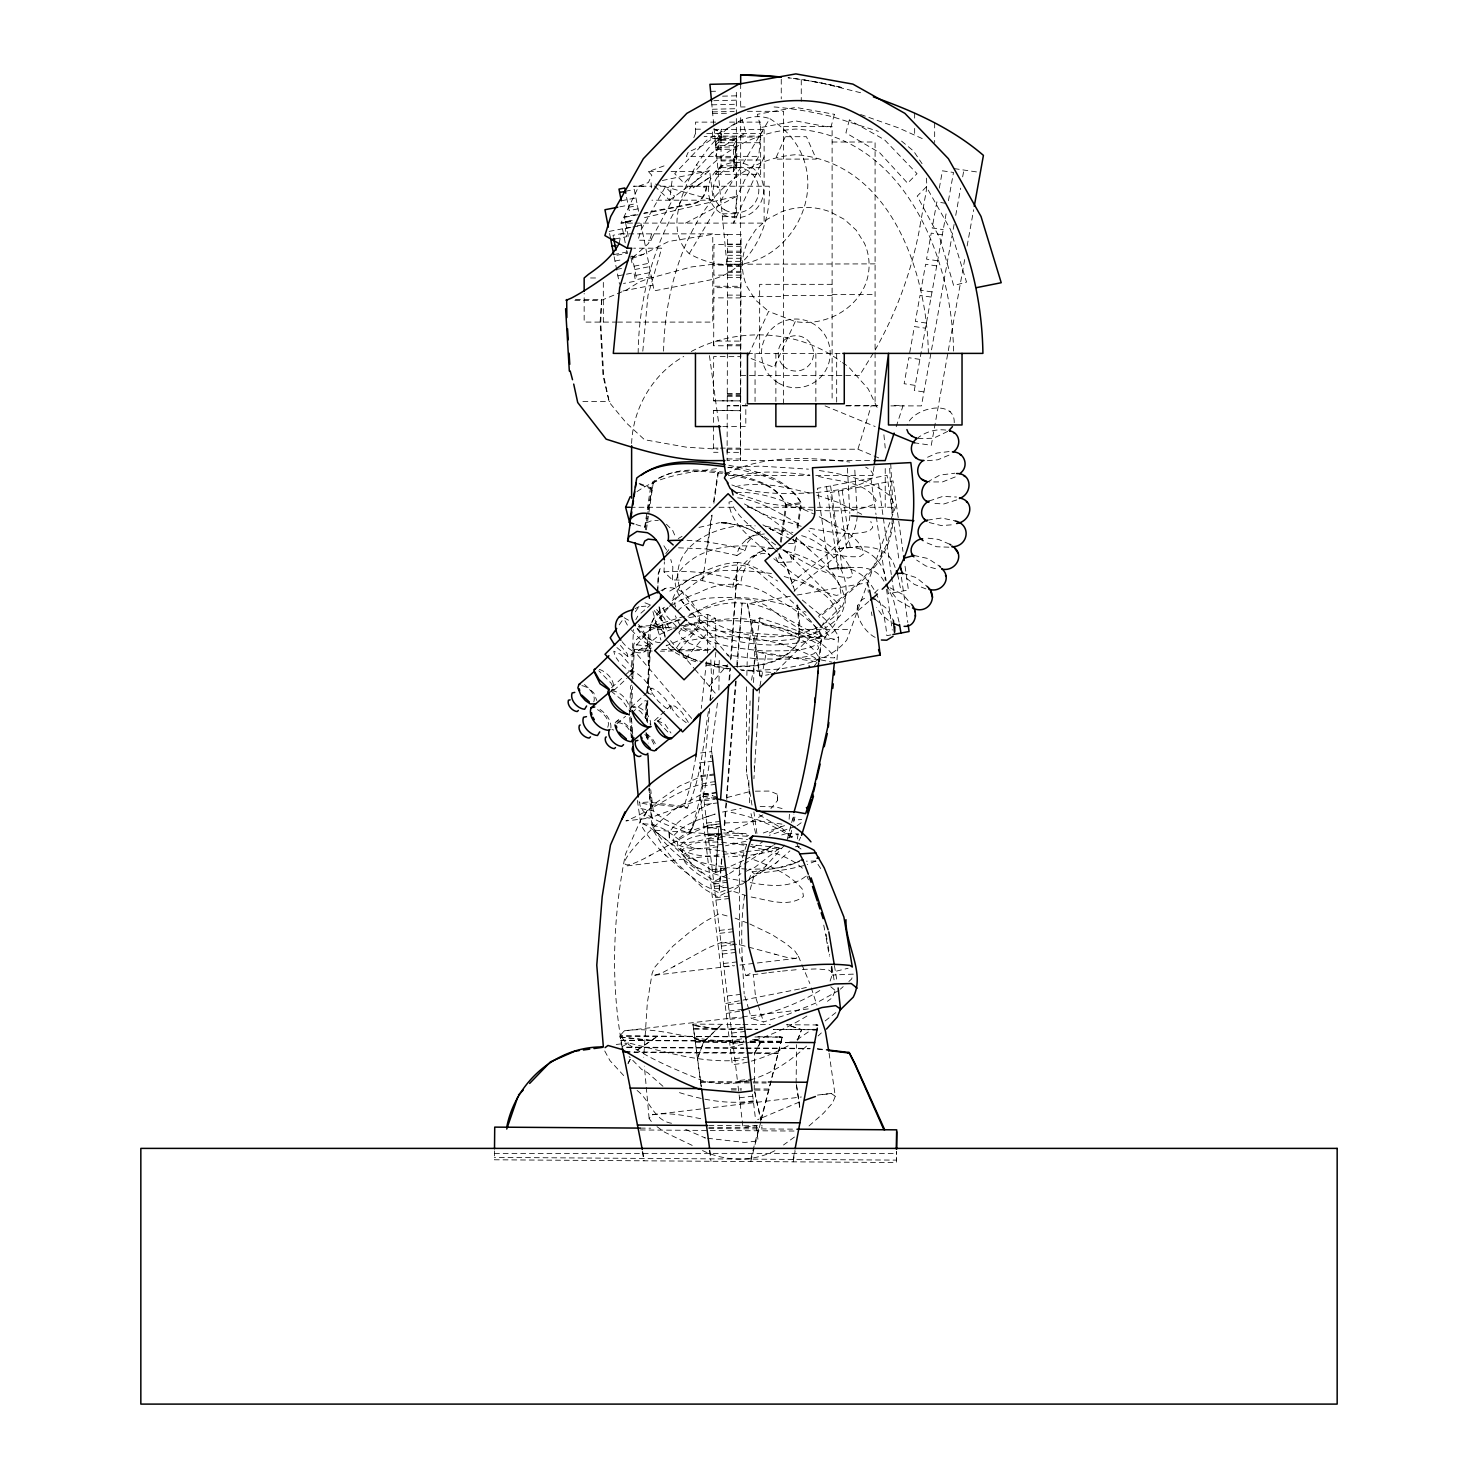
<?xml version="1.0" encoding="UTF-8"?>
<svg xmlns="http://www.w3.org/2000/svg" width="1478" height="1478" viewBox="0 0 1478 1478"><rect width="100%" height="100%" fill="white"/><g stroke="black" fill="none" stroke-linecap="round" stroke-linejoin="round"><path stroke-width="0.75" stroke-dasharray="5 3.75" d="M688.822 617.73L707.74 614.349L715.629 618.488L715.869 647.549M740.829 345.815L713.689 345.76L713.708 341.03L740.847 341.104M713.541 410.459L740.681 410.736L713.541 410.459L713.431 452.286L717.994 452.305M713.56 400.815L740.7 400.889L713.56 400.815L713.671 356.586L740.811 356.66M713.689 345.76L713.837 287.656L740.977 287.711M631.919 258.502L641.711 255.066L668.647 241.45L712.451 234.411L727.656 234.448L727.102 460.582L871.965 460.6M720.285 448.111L727.121 448.13L727.121 452.323L740.589 452.36M759.212 665.008C774.564 661.664 791.672 655.548 798.379 640.011L798.822 623.864L797.067 604.871M494.446 1150.919L494.373 1159.787L896.352 1162.539L896.481 1151.547L896.352 1160.119L494.373 1157.403M694.771 186.228L688.896 186.228M696.785 186.228L710.438 176.843L696.304 186.228M706.188 186.228C706.004 193.858 701.015 201.95 693.09 203.354L644.353 212.906M706.65 186.228C706.484 194.08 701.385 202.449 693.219 203.909L643.669 213.608M754.242 1090.08L754.648 1052.798L761.096 1041.122L752.561 1039.145M796.125 1083.226L796.55 1044.65M746.593 844.806L739.351 867.143L739.425 951.499L745.965 975.72L766.546 972.894M759.526 688.194L753.928 778.721M700.757 1083.54L700.775 1082.561M746.593 686.808L746.538 772.273L752.117 805.879M746.87 675.446L747.351 654.218L752.653 620.926L760.043 617.822C785.779 627.208 818.886 633.6 834.701 657.839L818.96 657.488C806.304 634.284 775.562 629.462 752.653 620.926M700.757 1082.487L700.775 1081.545M748.699 740.607L750.085 700.886M631.808 707.149L632.492 686.66M657.673 592.087L658.246 573.538L660.093 568.18M781.105 549.022C761.004 543.867 743.305 562.749 741.051 581.575L732.829 587.505L702.586 580.688L672.416 579.912L664.01 571.894L664.343 561.88M672.416 579.912L672.841 566.905L670.772 559.46M632.806 677.478L634.358 649.636L650.449 648.343L648.085 693.33M647.789 700.239L647.309 723.352M575.422 299.591L601.62 299.664L600.752 322.259L603.726 375.855L609.342 402.422L626.247 422.856L644.519 439.723L686.623 447.224L717.994 449.183M629.499 715.297L630.663 685.7M631.124 674.301L633.526 629.536M630.681 711.879L631.753 685.053M753.577 682.503L754.63 651.927L760.043 617.822M601.62 299.664L600.123 322.296L602.987 375.892L609.342 402.422M631.845 682.762L633.803 644.537L635.281 640.639C647.586 628.981 664.287 624.03 680.342 619.892M657.728 590.664L658.449 574.443L660.26 568.088M645.387 718.714L646.219 700.59M646.643 691.538C653.645 665.082 637.11 625.6 664.361 607.31M647.087 701.108L646.57 721.338M647.53 692L650.043 646.311L652.094 640.916L660.648 634.044L675.003 627.688M646.071 717.255L646.847 701.237M647.29 692.073L650.191 632.547L650.985 624.03L653.775 618.303C666.947 606.811 682.633 598.202 699.297 592.549C723.056 579.764 751.193 581.999 773.16 597.426L774.546 597.906C790.619 606.183 805.399 616.677 818.239 629.185L821.713 635.318L819.366 662.107M875.161 637.369C861.914 630.921 847.319 604.188 866.367 597.574M857.48 605.241L857.166 610.95M802.351 600.031C815.025 611.171 830.728 621.13 838.562 636.722L836.936 660.518M672.213 600.493C697.302 582.535 732.478 546.675 763.184 576.475C783.414 594.673 807.025 611.578 820.937 635.614L819.015 662.052M818.683 661.442L818.96 657.488M718.567 828.678L715.648 872.667L721.449 870.302M718.604 833.61L715.648 872.667L681.266 850.958L649.858 827.403L643.078 823.763L640.916 824.761L637.332 800.097M729.024 680.305L729.836 668.998M729.652 679.437L730.483 668.001M730.501 659.909L737.744 562.453C752.819 564.023 765.327 573.39 777.742 581.094M731.148 658.874L737.744 562.453C711.306 563.266 689.432 580.226 667.335 592.438M739.24 869.009L739.388 867.069M735.564 681.007L726.437 797.492M736.765 665.285L742.085 603.098C777.151 604.04 801.704 634.616 835.513 639.364L838.562 636.722M736.21 681.099L724.275 830.285M737.282 667.354L742.085 603.098C722.52 601.213 704.285 608.585 686.513 615.439M721.523 858.773L719.01 892.786L701.847 884.343L682.485 869.785C666.707 856.926 650.819 842.756 640.916 824.761M724.238 825.038L726.252 799.783M721.837 859.549L719.01 892.786L743.138 883.327M709.625 708.424L704.747 762.186C701.717 786.222 699.242 810.812 689.228 833.167C674.91 827.883 638.478 816.78 639.808 802.572M710.364 699.741L711.731 685.035L710.844 659.65M818.442 666.319L819.034 659.502L831.929 662.162M663.585 351.154C664.934 270.456 702.087 162.377 795.866 154.673C890.606 162.543 927.168 272.118 928.35 353.39M638.163 353.39C638.902 258.613 686.956 136.216 795.866 129.048C904.795 136.216 952.83 258.613 953.587 353.39M642.801 351.154L647.974 295.323L661.701 248.193L633.656 248.193M704.452 764.699L704.914 762.149M695.916 756.625L690.06 787.478L683.963 806.471L647.992 802.055L639.309 802.646L639.106 801.446M610.913 727.97C611.596 719.306 604.447 711.712 597.297 707.777M631.549 737.855C631.845 730.834 625.434 723.204 618.377 722.687L617.231 723.259M650.726 725.162C651.077 716.497 643.17 707.075 634.431 706.429L633.027 707.131M706.484 661.719L701.274 708.35M717.421 703.14L710.364 757.66M718.918 690.023L719.232 660.407M790.268 596.244L747.443 603.818L759.544 674.652L760.098 676.167L769.114 674.578M760.098 676.167L755.036 641.064L747.443 603.818M648.934 662.329L649.082 660.149M654.477 185.988L669.626 200.195L672.342 178.413M874.052 466.364L872.907 475.399L812.05 475.399M707.445 653.036L707.74 614.349M715.925 652.131L709.902 700.258M708.368 711.472C703.269 744.044 701.329 777.687 687.344 808.096L658.597 804.679L651.465 805.159L639.309 802.646M789.141 819.237L789.492 812.9M635.983 524.524L644.741 527.166L646.976 511.831M647.29 509.633L650.486 487.722L652.5 482.179C671.973 467.066 699.445 471.002 722.372 473.329M645.295 529.771L647.918 511.702M648.251 509.448L653.239 482.918C671.825 466.217 700.092 469.634 723.075 472.11M644.741 527.166L647.235 518.279M648.565 509.245L652.5 482.179M646.385 529.863L653.239 482.918M678.531 547.821L706.687 548.966L711.62 515.249M713.578 501.763L717.846 472.535M702.586 580.688L712.23 514.603M713.892 503.204L718.548 471.297M780.329 541.983L785.76 504.737C776.172 482.068 746.039 478.669 724.645 473.717M796.605 537.179L793.021 561.806L778.259 562.564L779.904 551.276M781.215 542.241L786.481 506.123C778.001 482.234 747.221 477.431 725.347 472.517M788.495 543.682L794.85 543.313L795.515 538.786M797.159 527.498L800.78 502.631C786.795 478.336 754.094 472.923 728.654 467.27M797.917 528.219L801.501 503.573C788.162 477.246 753.817 470.54 727.158 464.886M631.623 443.455C632.917 408.002 652.796 373.971 683.76 356.438M727.102 915.954L719.121 913.774L704.6 921.755L688.138 933.357L672.823 946.271L654.218 967.831L652.057 973.632L647.327 1002.934L643.724 1057.232M819.034 659.502L795.737 657.765L756.496 651.558L751.545 680.157M919.926 226.263L925.967 192.713A47.573 47.573 0 0 0 926.3 177.951M909.727 352.577L914.42 326.564L925.487 328.208M939.306 188.149L942.428 170.82L953.513 172.464L948.1 202.56M946.068 213.885L914.291 390.488L923.953 391.929M954.104 224.379L921.441 405.896L890.532 405.896M955.73 215.4L960.626 188.149M962.658 176.843L963.878 170.025M964.672 259.574L931.269 445.303L914.79 442.864M967.129 245.976L973.651 209.747M793.169 1161.837L795.146 1150.863M817.888 1024.956L786.813 1024.734L801.593 1029.686L797.289 1040.9M700.313 766.509L699.87 769.188M708.96 765.678C705.412 788.698 700.59 811.791 689.949 832.705L689.228 833.167M793.169 1159.417L794.758 1150.808M759.932 686.051L765.918 654.089L756.496 651.558M619.153 243.464L621.037 233.857L712.765 233.857L712.765 322.093L617.989 322.093M744.635 895.206C739.406 927.759 742.51 961.143 744.173 993.918M849.924 515.693C847.079 548.929 811.256 562.767 791.081 584.216M857.24 516.265C854.45 552.476 816.41 568.346 794 591.274M797.03 595.061L867.549 582.683L868.288 592.345M892.324 519.037C889.867 564.134 849.554 590.239 818.35 616.344M892.73 523.415C889.313 567.035 848.982 591.496 819.2 617.342M749.808 923.972L771.756 934.484L785.853 943.518L794.905 951.056L798.342 956.303L796.032 958.372L736.82 965.43M791.654 830.414L790.619 834.682L787.146 833.315L779.756 835.55M793.723 821.879L795.293 815.486M750.75 1161.542L754.501 1146.725M755.036 1144.6L760.874 1121.58M761.373 1119.548L782.25 1037.168L779.627 1036.928L782.158 1037.297M750.75 1159.121L759.322 1125.848M760.874 1119.862L782.25 1036.946L754.907 1036.762M793.797 817.075L792.762 820.105L801.723 819.551M787.238 839.504L793.871 814.064M750.159 889.627L754.482 873.923L788.55 869.175L805.159 865.314M732.829 587.505C734.695 571.543 745.817 558.943 759.803 551.941M721.375 136.456L715.869 156.354L721.375 129.177L721.375 136.456L704.119 136.456M689.949 832.705L695.842 819.2M727.121 449.183L857.924 449.22L871.299 405.526M599.237 669.331C606.867 671.843 616.03 681.025 612.797 689.45L611.393 690.171L614.091 689.487L611.024 683.132L598.793 670.772M646.958 692.554L651.041 694.401L652.463 693.016C648.86 683.279 640.731 674.448 631.254 670.218L630.164 670.495L630.256 673.414M628.501 676.832L633.415 672.287L632.27 667.52L620.834 654.403L613.795 651.207L614.94 655.973L618.691 661.331M630.977 707.445L651.853 688.027L657.913 691.501L665.599 699.26L670.421 706.78L670.495 709.385L665.894 707.98L658.246 701.219L652.02 693.071L650.893 688.286M688.305 722.354L681.764 712.119L675.224 706.336L671.271 705.154L672.25 709.237L677.571 716.22L687.233 723.407M819.292 470.521C844.344 474.438 871.096 479.537 890.809 496.626L895.409 507.268L846.783 640.011C830.987 659.687 804.512 665.026 780.864 668.758M706.687 548.966L736.931 555.469C738.483 542.74 750.233 536.496 760.671 531.692M736.931 555.469L745.171 550.222L747.776 542.186L753.835 535.239M896.204 426.699L903.113 405.526L891.493 405.526M716.682 828.715L707.131 826.516L688.785 834.146L649.138 856.002C582.184 892.398 672.638 804.753 685.349 803.311L703.159 793.243L719.952 797.806M730.557 943.777L722.465 941.929L706.964 948.377L661.922 973.004L654.846 975.203L652.057 973.632M830.1 981.096L832.096 975.055L831.172 967.647M651.724 233.857L648.509 243.464L631.974 258.373M797.363 838.987L798.323 832.557M697.487 1058.691L703.657 1042.119L721.874 1024.291L703.657 1041.805L697.487 1058.1M797.399 1040.29L801.593 1029.593L786.813 1024.734M799.524 861.563L777.225 868.159L752.136 871.835L747.85 882.366M693.829 137.676L695.473 133.519M660.26 186.228L769.188 186.228C771.682 225.229 750.953 270.788 709.939 279.97L654.126 290.889L640.399 220.795M749.808 878.967L765.438 866.514L784.892 844.788M954.234 422.708C955.084 398.376 912.61 407.873 907.492 424.796M834.978 991.11L832.132 997.853L827.421 1001.308M635.318 611.837L638.976 606.645L645.886 606.183M820.937 635.614L817.316 637.572L680.711 628.519M688.175 152.363L686.346 156.354L760.653 156.354M764.126 156.853L733.642 223.104L737.356 195.983L744.727 179.983L758.787 156.317L760.653 133.741L764.126 129.602L712.507 129.602L712.507 138.562L702.438 145.601L689.967 151.347M789.123 837.915L790.601 834.701M748.404 355.163L768.634 311.415L795.238 321.576C822.396 326.084 851.975 312.486 864.15 287.305A52.82 52.82 0 0 0 864.408 243.223L856.205 230.162L844.585 219.483L830.303 211.89A69.189 69.189 0 0 0 781.807 211.668L767.451 219.113L755.683 229.7L747.351 242.669A52.82 52.82 0 0 0 747.092 286.75L755.276 299.812L768.634 311.415M795.238 321.576L774.084 367.338L747.462 357.177M821.713 635.318L819.181 637.739C801.815 638.533 785.926 627.91 768.745 625.73C740.607 611.116 709.68 622.922 680.397 625.859M632.529 223.104L620.982 223.104L638.792 186.228L648.38 182.515L651.835 175.254L648.38 171.614L667.428 164.649M799.007 840.668L800.688 837.158M635.854 619.725L637.775 616.141M745.152 882.2L775.765 863.226L789.899 850.903M714.484 774.989L701.163 776.578L679.695 785.945L654.311 803.977L646.662 811.773L644.02 817.057L649.452 818.128L697.93 800.448L717.126 797.27M628.021 1063.754L630.995 1058.119M628.021 1063.07L629.997 1059.375M754.648 1053.297L761.096 1041.436L752.561 1039.422M692.868 186.838L693.681 187.854L694.346 186.838M820.678 868.547L815.819 861.009L806.341 861.175M733.439 145.417L736.783 139.616L721.042 139.616L715.5 145.417L733.439 145.417L733.439 171.651L715.5 171.651L715.5 174.33L760.653 174.33L760.653 122.12L726.936 122.12M736.783 165.85L733.439 171.651L736.783 139.616L736.783 165.85L721.042 165.85L715.5 171.651M746.538 772.273L746.482 769.558M689.228 253.68L769.761 118.609C856.907 173.813 779.239 304.099 689.228 253.68C664.583 230.162 682.43 191.142 695.732 166.016C711.509 142.368 737.337 108.116 769.761 118.609M593.786 701.884C596.355 694.808 588.318 686.088 581.279 685.589M607.754 727.25C610.71 720.211 603.227 712.876 597.481 709.643M615.181 722.964L621.111 717.255M616.88 647.567L627.947 656.675L648.288 644.537L645.055 637.147L636.224 626.894M627.947 656.675L627.041 653.442L619.227 643.928M721.042 165.85L715.5 174.33L721.042 167.661L721.042 136.087L760.653 136.087M874.422 593.066L879.872 587.985M619.19 624.843L622.922 619.504M719.768 835.384C703.861 839.098 684.757 847.504 669.368 838.673L669.146 832.502C679.252 817.408 697.043 810.11 712.969 802.739M755.332 791.173L769.89 791.063L777.354 794.259L777.576 800.429L770.906 808.577M643.706 186.228L633.637 186.228L651.835 186.228M814.175 666.208L817.02 662.292L815.099 657.858C775.303 636.538 723.555 630.866 679.991 642.875L677.146 646.773L679.067 651.225L685.626 655.881L697.487 660.999M646.662 811.773L640.787 819.754L625.434 854.302C612.964 917.044 610.506 981.651 621.85 1044.743M680.785 629.887L678.882 632.473L680.785 636.889L683.575 639.143L689.838 643.54L705.375 649.636M665.821 553.622L669.331 549.003M677.645 611.005C692.849 595.228 718.216 597.925 738.538 597.408C761.576 598.738 784.763 602.969 806.027 612.132M829.084 1053.186L835.292 1096.288L832.576 1102.994L823.412 1113.267L808.133 1126.716M715.5 142.738L721.042 136.087L715.5 145.417L715.5 142.738L760.653 142.738M651.336 1121.506L649.119 1118.495L652.408 1114.763L801.409 1096.99M668.093 608.068L632.88 649.415L692.406 719.287M669.516 606.423L677.959 596.502L731.776 659.668M678.993 650.634L701.533 624.178M685.663 658.449L708.202 631.993M709.237 686.125L727.545 664.638M710.327 700.646L713.153 697.339M805.602 876.399C784.522 893.008 752.986 882.384 728.82 878.56M765.438 866.514L766.712 865.11M815.819 861.009L807.247 864.501M776.356 671.271L818.369 629.24M819.994 627.633L841 606.608L784.467 550.075M729.467 873.553L775.839 843.642M640.916 613.167L650.505 604.927M775.765 863.226L777.262 861.822M818.11 1035.949L821.343 1032.919M611.578 687.732L623.402 676.758M625.083 675.206L630.164 670.495M613.795 690.466L626.875 678.347M631.845 712.913L645.369 700.387M654.495 720.71L671.271 705.154M657.433 721.504L662.329 716.959M848.852 981.54L851.642 978.972L853.231 974.113L832.096 975.055M778.961 848.649L755.018 867.198L744.93 871.817M662.292 590.923L665.082 588.429C678.624 584.475 690.097 597.869 695.935 608.548C709.44 629.776 681.395 639.604 666.079 645.831L668.869 643.336C677.016 654.015 690.559 658.634 703.029 661.978M622.09 641.674C627.005 647.955 635.134 655.124 643.669 652.149C652.371 644.593 644.574 631.383 638.514 624.566M840.335 989.17L843.199 986.639M868.731 601.509L828.881 635.54L823.671 629.443M616.917 723.629L625.582 716.276M794.443 1137.044L783.506 1144.988M778.13 1053.463L633.97 1052.465L657.562 1036.318L633.97 1051.966L778.13 1052.946M825.149 1020.928L835.809 1012.615M806.896 1016.051C783.469 1030.572 757.124 1041.14 730.261 1047.385M669.626 200.195L709.606 170.654L713.283 200.195L651.89 200.195M788.07 838.026L798.342 834.054L787.146 833.315M636.963 491.657C660.666 475.048 691.076 471.999 719.102 468.341M916.711 438.763C925.634 431.317 938.087 427.936 949.449 430.782M947.712 431.41L933.597 438.209L918.189 438.615M927.26 482.105L939.842 475.085L954.899 473.2M622.275 1046.516L628.686 1042.988C666.227 1051.874 704.415 1064.64 743.933 1059.671M797.104 825.703L801.963 822.193M802.037 859.18C786.795 869.729 766.805 868.787 749.05 869.249M649.138 856.002L650.579 854.986M673.432 966.871L674.652 966.002M738.372 875.438L740.903 873.646M796.975 1039.755L811.053 1030.037M746.057 881.535L732.903 890.477L727.065 892.416M822.581 624.233C868.436 602.1 839.67 545.53 800.725 535.424M762.833 814.895L746.76 824.281L726.64 832.982M691.279 351.487C737.43 326.675 798.434 329.372 840.576 361.389M927.556 457.256L937.089 453.044L949.319 451.547M948.913 455.169L937.791 459.787L925.764 460.822M955.25 476.932L942.502 481.92L928.72 481.957M726.529 473.459C764.144 454.91 809.02 456.961 849.776 462.041M806.489 1046.128C778.924 1071.993 741.18 1091.503 702.401 1080.658C676 1069.666 648.86 1058.876 625.379 1042.23L620.409 1035.265L624.289 1030.85L740.219 1017.03M678.236 538.565L682.023 536.348M819.81 990.519C798.73 1003.673 775.045 1011.636 751.323 1018.49L749.069 1010.25M646.588 522.787L652.463 520.311L658.264 520.607M838.913 990.426L817.223 1002.49L788.014 1014.351L763.516 1021.963L751.323 1018.49M752.487 847.615L762.352 842.146M688.009 616.363C711.417 601.897 741.328 590.775 767.359 606.442C783.007 618.044 798.822 630.496 817.316 637.572M781.419 826.498L768.615 833.37M661.017 590.572L665.082 588.429M635.023 608.714L638.976 606.645M643.669 652.149L651.539 648.011M745.965 975.72L750.085 973.559M685.57 223.104L737.356 195.983L641.119 218.411M745.928 539.747L754.464 535.295L764.403 533.946M725.107 893.063L717.717 896.887L703.528 888.537L673.968 860.455L663.123 846.672L653.424 830.654L649.027 789.4M727.638 874.496L714.853 881.073C691.87 867.956 674.744 843.273 653.424 830.654M616.012 721.578L617.416 720.876C625.176 721.116 630.847 728.599 633.471 735.287M701.921 873.036C683.206 860.03 663.622 845.545 651.927 825.518C667.686 826.184 679.898 844.455 695.584 848.668M929.071 501.024L942.724 496.423L956.525 497.033M743.563 860.362L723.37 869.526M745.54 859.439L772.809 845.73M799.302 1102.052L757.697 1119.622M956.783 499.934L943.814 503.98L931.214 503.241M788.18 1045.814C770.74 1055.015 752.284 1062.848 732.312 1064.622L700.258 795.848L715.962 798.619M679.252 619.43L667.779 624.381L655.659 626.875L650.597 624.326M784.522 825.611L763.073 833.056M795.256 826.479L769.336 835.329M730.224 478.706C755.387 468.729 783.469 472.221 809.833 474.992M684.499 616.271L654.625 625.416L638.699 626.339M683.538 626.857C725.716 614.996 779.442 620.261 816.854 643.595L818.757 647.992L814.082 653.627L806.84 656.528L791.026 659.133L757.216 658.966L726.88 654.902M708.59 816.207C696.009 820.345 682.854 825.352 673.876 835.532L673.543 841.869C686.383 852.03 704.969 847.873 720.082 846.617M574.868 300.348L601.176 300.422L626.875 289.78L638.976 282.132L647.715 278.806L691.501 266.927L713.892 264.174L741.032 264.248M774.878 1150.697C752.265 1162.336 724.977 1161.394 702.512 1150.549M751.951 556.836L762.26 553.308L769.003 553.844M817.445 627.67C770.648 647.623 702.032 635.522 679.141 585.861C668.462 543.886 721.098 522.14 755.221 525.872M711.251 815.357L715.167 814.064L701.958 818.387M651.465 805.159L651.373 797.621M739.647 851.587L743.933 850.256M726.954 797.566L748.33 791.968M685.7 624.677L715.629 618.488M927.482 520.145L941.726 517.984L955.213 520.94M694.531 630.884L686.18 631.457L681.21 629.499M690.429 186.801L689.45 186.801M746.039 841.204L725.458 845.804M883.955 581.168C872.316 560.439 847.319 569.529 828.844 568.901L817.482 488.313L887.059 475.362L892.804 516.099M633.415 672.287L628.797 670.883L621.148 664.139M631.272 706.466L635.891 707.87L640.916 711.971L650.8 724.959M895.095 567.515C887.169 541.465 858.718 546.454 838.34 548.837L830.414 492.543L893.026 480.886L902.966 551.349M735.287 486.687C761.022 480.59 787.645 487.666 812.771 493.966M802.388 969.402L817.223 968.903L828.788 970.067L831.985 972.21L848.113 968.256M732.016 501.356L729.005 502.077C729.966 525.281 755.092 540.061 770.093 555.599L759.803 546.546M704.452 1137.746L705.431 1138.023L683.871 1128.675M951.296 524.856L941.32 525.577L929.071 522.51M620.982 223.104L632.159 220.499M698.983 527.406L719.49 522.695M722.52 812.05L741.162 808.411M801.538 988.542L807.875 987.119M828.844 568.901L850.497 566.998M662.347 180.501L709.606 170.654M838.34 548.837L857.776 546.712M625.397 191.253L634.284 189.517L638.551 211.336M621.277 200.786L635.928 197.923M619.91 206.828L637.018 203.465M628.538 207.308L637.424 205.571M638.071 208.86L629.185 210.597L626.247 195.576M635.503 214.624L624.418 216.804L628.224 236.295M624.529 217.358L639.161 214.495M625.379 221.755L631.66 220.536M625.49 222.273L631.771 221.053M625.527 222.439L631.79 221.201M609.176 231.399L629.222 227.483M637.24 225.912L641.249 225.118M630.866 227.446L622.534 229.072L625.305 243.242M632.953 227.021L641.304 225.395M623.346 233.284L613.019 235.298L613.296 236.628M614.83 239.011L626.857 236.646L625.212 228.259M613.721 254.604L629.757 251.463M616.936 255.232L627.245 253.218M630.164 257.006L646.847 253.754M614.977 261.052L622.995 259.481M616.622 269.421L622.626 268.257M634.08 266.188L648.731 263.324M634.746 269.532L649.378 266.668M617.878 275.869L633.914 272.728L635.558 281.116L623.531 283.462M635.873 275.37L650.523 272.506M651.336 276.7L636.704 279.564L632.067 255.916M623.051 290.963L652.98 285.106M741.66 1038.868C702.309 1046.923 663.825 1024.587 624.289 1030.85M716.257 824.225C702.9 826.849 688.545 829.712 678.106 839.079L677.146 845.508C688.988 857.609 708.498 855.854 724.146 856.963M890.938 634.912L886.818 635.669C884.232 603.985 870.062 559.793 829.38 568.79M799.413 989.022L725.051 1003.636M726.215 1013.483L739.757 1011.155M786.481 506.123L801.501 503.573M785.76 504.737L800.78 502.631M768.837 972.579L780.218 971.286M835.292 1096.288L831.209 1093.443L819.588 1095.032M724.719 823.006L761.244 821.269L783.026 824.262M750.769 855.06L766.99 852.381L782.01 847.929L751.175 844.677M700.609 752.967L711.694 751.637L712.193 755.794M712.839 761.225L699.519 762.814L708.128 834.996L721.449 833.407M701.052 775.562L714.354 773.973M715.278 781.659C682.079 784.689 656.195 809.113 625.878 820.937L649.452 818.128M702.29 785.963L715.592 784.375M703.251 794.019L716.553 792.43M703.306 794.536L716.627 792.947M703.528 796.402L712.396 795.33M704.045 800.725L715.13 799.395M704.507 804.494L717.809 802.905M706.706 823.006L720.008 821.417M706.983 825.371L720.303 823.8M707.278 827.846L720.599 826.257M707.334 828.271L720.636 826.682M721.523 834.146L708.221 835.735L737.43 1080.695L750.75 1079.106M708.627 839.134L721.929 837.546M708.812 840.742L722.132 839.153M709.44 845.915L722.742 844.344M627.171 865.868L720.913 854.69M723.204 854.413L743.785 851.975M746.076 851.697L778.075 847.873M795.33 846.802L799.469 846.303M712.285 869.766L725.587 868.177M712.488 871.558L725.809 869.969M713.745 882.033L727.047 880.445M713.966 883.862L727.268 882.274M714.262 886.412L723.13 885.359M714.539 888.777L727.86 887.188M715.611 897.663L728.913 896.093M715.888 900.084L729.208 898.495M719.509 930.438L732.829 928.849M719.86 933.32L733.162 931.731M721.042 943.204L734.344 941.615M721.393 946.142L734.695 944.571M721.966 950.927L735.268 949.338M722.336 954.031L735.638 952.442M723.463 963.508L736.765 961.919M723.832 966.686L732.719 965.633M654.846 975.203L734.548 965.707M727.324 995.969L740.644 994.38M728.358 1004.541L741.66 1002.971M729.116 1011.007L742.436 1009.419M742.492 1016.772L808.411 1008.901M730.114 1019.284L743.416 1017.695M731.24 1028.762L744.543 1027.173M616.252 1044.466L628.686 1042.988M731.758 1033.048L745.06 1031.459M732.996 1043.431L746.298 1041.842M734.806 1058.636L748.108 1057.047M750.898 1080.492L737.596 1082.081L742.991 1127.326L756.311 1125.737M739.48 1097.784L752.782 1096.214M753.337 1100.833C727.398 1104.971 701.182 1099.632 676.554 1091.706M740.109 1103.198L753.429 1101.627M817.463 1095.087L831.209 1093.443M640.214 626.764L658.874 627.984L676.979 626.894M770.426 529.457L783.044 531.212L788.199 534.574M652.408 1114.763C669.22 1111.918 686.217 1115.89 702.641 1119.068M782.472 971.064L798.36 969.531M816.022 492.617C834.645 490.271 854.931 489.347 871.022 478.65L873.165 474.124L870.228 469.727L865.665 467.159M796.032 958.372L788.624 957.892L739.074 944.534L732.682 943.98M746.427 855.633L728.525 856.815M753.835 665.673L733.679 666.393M948.894 547.193L936.664 546.749L925.265 542.223M736.34 492.562C763.664 491.029 789.548 503.222 814.027 514.048M717.717 833.37C704.969 835.347 687.639 834.386 679.788 846.414L680.139 849.517C690.559 863.337 710.622 864.094 726.326 867.531M778.74 669.128L753.835 670.532L740.256 669.756M812.586 492.839C785.594 493.929 757.327 494.982 731.887 484.932M664.01 571.894C690.004 569.861 716.331 573.446 741.051 581.575M928.147 538.195L938.493 539.396L949.8 544.274M727.786 467.417L760.523 466.106L808.448 469.154M838.82 548.744C861.286 542.648 883.733 557.428 886.079 580.762M710.475 649.341L658.708 649.47M708.331 650.486L660.426 651.17M710.585 91.359L719.176 91.137M722.557 96.162L736.34 95.83M736.34 100.153L711.472 100.763L726.899 264.248L875.087 263.878M711.86 104.846L736.34 104.254M712.285 109.261L736.34 108.707M712.692 113.584L729.892 113.178M715.056 138.766L736.34 138.304M712.525 111.885L734.178 111.441M715.869 147.264L736.34 146.839L736.34 90.712M716.073 149.5L736.34 149.075L736.34 216.527L722.409 216.693M716.867 157.998L736.34 157.61M722.132 213.83L736.34 213.645M611.744 690.799C621.148 691.353 628.501 700.849 630.201 709.625M657.193 720.654L664.915 724.091L670.938 732.996M740.681 106.952L745.134 106.952M747.443 111.312L783.599 111.312L783.599 405.896M715.703 122.12L695.473 122.12L695.473 136.456M783.599 126.591L832.114 126.591L832.114 401.351M695.473 129.177L704.119 129.177M706.706 133.519L760.653 133.519M721.042 137.066L760.653 137.066M712.507 138.562L720.303 138.562L715.5 129.602L717.735 130.803L712.507 129.602M721.042 140.244L736.783 140.244L733.439 171.651L736.783 160.973L721.042 160.973M832.114 142.017L875.087 142.017L875.087 405.896M721.042 160.012L760.653 160.012M721.042 167.661L760.653 167.661M648.38 171.614L662.015 171.614M671.104 171.614L700.627 171.614L705.985 174.293M634.764 223.104L764.126 223.104L764.126 129.602M726.622 261.347L740.681 261.329M590.553 277.975L599.07 277.975M832.077 284.33L759.655 284.33L759.655 353.39M832.114 294.436L875.087 294.436M783.599 295.434L832.114 295.434M740.681 296.413L783.599 296.413M617.287 322.093L584.161 322.093L584.161 293.42M747.462 353.39L844.271 353.39M740.681 375.541L859.475 375.541L873.831 352.3A394.33 394.33 0 0 0 920.037 226.282M582.886 401.536L609.934 401.536M747.314 405.526L727.231 405.489M846.524 405.526L879.188 405.526M747.517 405.896L727.231 405.877M845.693 405.896L880.149 405.896M722.816 426.551L745.817 426.551L745.817 403.697M728.34 475.399L809.944 475.399M630.219 507.268L710.419 507.268M719.047 507.268L736.543 507.268M747.425 507.268L895.409 507.268M652.962 611.596L657.618 629.369L663.4 629.369L665.968 639.05M798.804 629.369L850.072 629.369M736.247 666.633C759.267 667.206 788.162 662.846 799.432 640.011L799.801 624.584L797.714 605.056M723.629 833.019L746.242 833.61M494.428 1153.597L896.462 1153.597M727.656 234.448L741.106 234.466L740.533 460.6L740.681 116.041M727.619 244.092L741.088 244.11M741.088 244.517L713.948 244.443L713.837 286.233L740.977 286.307M727.619 246.29L741.088 246.309M727.601 251.149L741.069 251.168M727.601 252.35L741.069 252.368M727.601 255.306L741.051 255.324M727.582 258.244L741.051 258.281M741.032 265.153L713.892 265.098M727.564 266.336L741.032 266.373M727.564 271.287L741.014 271.324M727.564 272.395L741.014 272.432M741.014 275.167L713.874 275.111M727.545 277.568L741.014 277.587M727.509 295.101L740.958 295.138M740.958 297.909L713.819 297.854M727.379 344.762L740.847 344.78M727.268 393.481L740.718 393.499M727.268 394.293L740.718 394.312M727.25 395.531L740.718 395.55M727.25 396.289L740.718 396.326M727.121 448.13L740.589 448.148M727.102 458.956L740.57 458.974M713.449 448.093L718.012 448.093M717.643 841.98C705.819 842.515 690.466 840.169 682.079 850.423C686.346 869.046 711.454 871.78 726.603 878.024M701.108 1086.238L692.942 1024.106L740.977 1024.439M742.917 1024.439L770.334 1024.623M693.57 1028.873L757.808 1029.298L693.57 1028.947M812.955 1029.667L773.437 1029.409L814.988 1029.778M745.152 1036.688L619.984 1035.856L622.09 1046.664M745.152 1036.909L619.984 1036.06L621.665 1044.872M754.907 1036.983L782.25 1037.168M620.834 1040.179L743.748 1041.011M750.214 1041.048L781.141 1041.269M620.834 1040.475L743.748 1041.306M750.214 1041.362L781.141 1041.565M695.307 1041.75L742.898 1042.082M750.399 1042.119L789.806 1042.396M695.307 1042.064L742.898 1042.396M750.399 1042.452L789.806 1042.711M626.709 1047.126L743.896 1047.92M746.002 1047.939L810.073 1048.364M626.709 1047.551L743.896 1048.345M746.002 1048.364L810.073 1048.807M700.627 1081.545L766.214 1081.988M700.627 1082.561L766.214 1083.023M731.277 1088.769L741.55 1088.843M755.11 1088.935L768.819 1089.027M731.277 1089.914L741.55 1089.988M755.11 1090.08L768.819 1090.173M708.849 1125.515L762.26 1125.866M708.849 1127.326L762.26 1127.696M640.27 1128.102L650.763 1128.176M708.775 1128.564L797.307 1129.174M640.27 1129.968L797.307 1131.058M726.419 522.953L719.361 522.732L726.419 522.953L743.767 526.833L756.81 532.597L764.348 538.325L777.262 551.941M760.135 806.434L775.377 806.933L782.084 808.503M652.204 651.059L634.358 649.636M770.795 672.342L741.457 670.273M720.211 836.16L747.609 839.504M816.115 510.427C835.162 510.889 855.411 512.515 873.221 504.478L876.14 500.34C865.517 480.83 837.084 481.81 817.999 476.193M723.075 522.824L725.92 522.935M746.741 869.138L728.562 867.752M721.56 842.238L746.113 845.434M746.63 844.381L729.744 842.756M655.659 626.875L678.439 628.372M815.523 638.367L834.183 639.604M643.078 823.763L654.274 824.521M655.142 830.211L748.201 836.363M727.915 666.116L704.951 662.569M727.823 666.319L706.687 663.252M774.066 106.952L777.576 107.229A390.617 390.617 0 0 1 832.336 116.707L878.375 131.357M687.011 540.283L706.613 541.798L728.395 545.585L745.171 550.222M812.678 510.206L766.509 503.296L739.092 494.225M650.043 646.311L633.803 644.537M720.71 829.066L748.589 835.55M913.921 555.432L927.999 558.536L939.509 566.148M660.204 642.671C650.689 642.265 643.207 634.542 638.736 626.727M620.187 1036.928L652.297 1040.401M620.187 1037.15L652.297 1040.678M707.611 1138.263L744.801 1142.476L758.103 1140.887L755.831 1121.802M935.463 568.697L925.838 565.982L916.656 560.088M737.67 497.827C760.948 500.709 781.308 514.122 801.168 525.651M817.371 1048.678L824.207 1049.509M815.856 661.627L765.918 654.089M817.371 1049.121L824.207 1049.971M704.877 834.479L716.22 836.049M954.215 168.603L980.339 172.483M945.698 203.28L936.83 201.969L932.156 227.982L943.223 229.626M942.299 234.762L931.232 233.118L926.54 259.13L937.625 260.775M936.701 265.911L925.616 264.266L920.942 290.279L932.027 291.923M931.103 297.06L920.018 295.415L915.344 321.428L926.41 323.072M919.889 359.376L908.804 357.713L904.13 383.726L915.196 385.388M640.916 808.614L653.258 810.868C663.733 820.512 677.386 825.685 690.651 830.266M719.989 850.607C708.147 849.277 693.33 845.619 683.649 854.598L684.868 862.043C695.011 874.865 710.493 881.553 724.941 888.223M771.442 573.482C740.884 569.954 687.362 562.564 672.933 598.405L675.649 607.015M705.727 665.008L728.931 669.128M773.271 548.56C741.051 542.999 699.833 543.756 678.55 572.614L675.169 583.588C687.159 645.147 806.157 659.982 841.924 613.444L845.305 602.47C842.331 572.189 809.796 557.391 783.876 550.463M721.892 850.977L740.238 855.171M809.833 528.293C829.269 531.858 849.758 536.403 869.267 531.064L872.759 527.554L870.819 521.494M765.918 526.186L792.929 532.486M902.707 573.224L916.397 577.676L927.112 586.396M764.865 640.454L766.491 640.768M779.682 643.447L782.786 644.057M624.159 617.73L629.979 621.093M648.288 644.537L639.457 638.533L629.979 628.446M705.431 663.289L714.484 665.636M727.693 668.315L729.301 668.629L711.38 665.008M731.111 812.364C753.078 816.761 774.564 825.223 792.965 838.081M860.584 92.726L821.362 83.008L801.261 79.535L801.261 101.317M726.031 522.935C744.487 525.374 762.722 532.911 773.77 548.578M749.937 846.137C768.726 850.866 789.104 855.614 803.626 869.304M801.205 526.297L766.38 515.36L744.783 504.922M751.157 896.998C767.766 899.954 788.698 907.935 803.459 896.462L802.24 889.017C789.363 873.443 769.65 865.923 751.36 858.736M784.153 576.494C805.14 583.108 833.481 591.847 838.118 616.732C830.156 643.373 795.164 643.429 772.532 645.092C743.6 644.26 713.671 638.385 689.247 622.109M658.874 627.984L650.985 624.03M655.548 184.085L713.283 200.195M925.912 588.891L914.254 584.346L906.051 577.935M754.316 765.456L754.223 767.987M817.001 495.204L838.155 502.391L864.87 515.877M644.759 734.566L651.318 738.982L654.865 746.205M611.892 729.467L613.703 730.04M746.87 895.89L732.146 890.957M860.584 114.508L898.495 127.865L922.771 138.821M695.769 661.738L685.792 658.467L670.513 649.951L665.691 644.981M671.529 1123.243C653.498 1120.564 649.914 1099.484 636.501 1090.043M754.482 873.923L752.136 871.835M889.978 587.801L902.781 594.433L911.926 604.779M747.813 923.196L735.102 918.115M639.143 483.306L650.486 487.722M694.845 1038.369L703.657 1041.805M644.962 602.802L649.951 604.761M774.62 954.086L776.005 954.64M694.845 1038.628L703.657 1042.119M825.075 405.896L875.161 426.532M909.691 606.996L897.903 600.234L889.59 589.593M857.924 449.22L878.874 457.977M639.882 484.378L651.225 489.126M683.963 806.471L687.344 808.096M792.116 539.562C813.713 548.098 836.326 558.407 860.03 556.541L863.854 553.844C859.291 534.02 834.811 526.63 819.218 516.709M790.638 538.916L779.091 533.373M949.356 411.106L950.428 411.605M759.138 814.803L782.047 828.401L793.298 838.248M744.45 503.961L770.869 518.741L792.356 534.593M692.203 1145.395L664.657 1132.203L656.361 1126.199M691.464 658.467L675.538 649.951L666.338 640.011M822.618 518.482L828.936 521.716M773.751 530.602L767.451 527.369L782.361 535.054M762.87 524.801L765.918 526.519M584.457 684.48L593.713 692.812L596.816 700.572M646.163 733.624L652.352 738.483L656.361 745.355M611.042 691.094L621.924 699.999L630.071 711.546M783.229 549.927C803.662 561.769 824.65 575.663 848.705 577.99L852.769 576.198C849.148 554.638 824.484 543.59 808.799 530.713M875.309 599.403L886.504 608.474L893.396 620.446M888.278 620.354L881.738 614.7L876.546 607.513M664.638 854.376L665.987 855.947M652.74 644.445L642.838 636.704L636.353 627.614M842.46 362.627L848.076 366.341L868.233 388.936L877.969 409.166M901.58 141.112L913.589 151.07L922.05 163.688M775.599 544.883C759.507 533.17 740.977 521.937 731.684 503.795M796.956 846.137L801.335 849.222M683.113 627.688C706.502 644.704 736.691 648.639 764.773 651.022C785.742 650.006 816.595 654.514 828.031 632.695L823.228 622.885M672.859 858.903L673.968 860.455M782.749 549.724L789.88 555.007L793.021 561.806M658.431 721.892L670.31 734.658M773.788 558.721C792.892 573.427 812.42 589.888 836.419 595.394L840.927 594.304C839.208 569.603 812.53 554.084 796.162 537.659M830.802 986.787L835.347 990.593M810.129 549.834L799.857 540.763M662.957 1086.293L647.641 1072.695L641.748 1069.462L629.111 1056.604M676.13 626.173L667.058 616.474L661.405 604.964M656.62 609.564L664.084 617.767L669.737 629.295M654.2 610.543L664.509 623.31L667.243 632.658M666.412 524.228L672.73 530.547L675.575 537.05M688.379 622.09L713.56 647.272M623.679 1075.559L609.952 1060.594L603.652 1048.974M655.419 622.959L665.433 634.709M670.532 640.676L694.124 668.407M694.956 669.368L715.962 694.032M627.393 625.12L623.734 618.395M631.439 675.852L633.268 678.716M663.899 545.77L667.409 551.349M779.423 554.435L787.7 568.642L795.035 591.717M778.629 553.77L787.312 568.938L793.353 586.84M680.083 625.563L675.28 615.753M775.839 557.52L778.259 562.564M886.32 584.383L893.192 598.756L899.16 622.33M796.864 843.384L798.563 847.43M798.379 956.192L801.021 962.511M801.907 964.617L809.852 983.554M806.896 876.048L808.466 879.798M867.549 582.683L869.175 588.189M793.39 539.045L794.85 543.313M811.274 987.877L816.909 1005.151M757.549 1003.137L755.554 996.856L753.337 975.11M758.214 1005.225L763.516 1021.963M657.618 629.369L660.888 640.011M744.801 996.043L748.644 1008.846M696.84 164.649L697.136 165.758M897.589 574.332L901.118 591.348M755.664 833.518L751.027 813.676M665.063 637.351L659.945 615.532L658.745 603.615M663.4 629.369L659.003 604.151M754.722 1091.115L760.911 1119.659M754.722 1092.316L760.911 1121.377M653.258 810.868L650.726 789.621M642.69 1151.731L644.002 1158.401M631.014 257.911L632.658 266.299M626.69 250.336L627.263 253.274M609.583 233.506L610.82 239.787M614.146 256.747L619.522 284.256M756.939 833.444L753.928 811.902M642.265 1151.75L644.002 1160.803M823.763 925.136L825.814 936.258M887.613 589.408L888.37 593.713L908.416 589.981L904.554 562.712M826.202 938.475L829.361 956.248M871.355 611.947L872.002 615.661M826.147 934.281L827.662 943.333M828.049 945.606L829.564 954.677M834.405 965.522L837.01 981.226M831.818 966.261L834.423 981.965M883.899 434.772L885.23 448.019M649.119 1118.495L644.371 1066.174M796.457 1084.446L799.82 1106.967M796.439 1085.369L799.894 1109.017M893.118 518.372L898.864 559.109M901.414 577.214L907.806 622.478M878.486 483.602L891.308 574.517M891.622 576.789L893.876 592.696M870.893 478.373L876.011 514.584M876.325 516.838L885.267 580.226M886.541 589.279L890.68 618.691M891.012 620.963L892.287 630.016M842.201 490.345L850.367 548.32M838.506 491.047L846.709 549.114M830.581 485.874L842.275 568.845M826.479 486.631L838.211 569.769M709.458 355.644L718.733 423.429M650.505 797.898L649.655 788.051M692.942 1024.106L701.348 1086.94M709.828 1150.217L710.992 1158.863M709.532 1150.29L710.992 1161.265M749.623 802.739L748.736 779.017M752.542 1094.237L755.572 1119.677M831.32 966.649L831.985 972.21M651.909 825.5L648.916 788.125M633.268 740.792L631.457 718.326M629.683 717.532L631.291 737.596M632.473 739.092L630.607 714.077M890.717 463.649L893.396 514.695M889.664 468.323L892.084 514.418M854.82 470.152L857.129 513.974M847.448 468.193L849.813 513.439M646.089 732.386L646.459 739.24M647.826 734.307L648.232 743.083M651.096 182.829L651.41 189.35M777.576 800.429L777.354 794.259M669.146 832.502L669.368 838.673M647.124 734.474L647.401 741.032M646.717 733.254L646.994 740.127M934.669 122.951L934.669 142.553M914.66 113.141L914.66 119.681M914.66 128.383L914.66 134.923M885.23 468.526L885.23 507.268M836.677 353.39L836.677 403.79M815.856 353.39L815.856 401.406M781.252 79.221L781.252 98.823M775.876 353.39L775.876 401.406M755.055 353.39L755.055 401.499M740.681 83.655L740.681 107.155M603.32 282.39L603.32 322.093M841.13 87.405A428.583 428.583 0 0 0 787.977 77.78A427.013 427.013 0 0 1 841.111 87.405M704.932 186.949L703.528 186.949L704.932 186.949M834.368 114.305L830.876 127.496L795.866 120.956L760.856 127.496L757.364 114.305L795.866 107.414L834.368 114.305M849.333 119.977L845.915 132.891L879.779 152.844L907.603 183.198L917.025 173.665L884.454 139.726L849.333 119.977M651.872 238.18L651.281 240.23L637.979 240.23L641.249 229.515L665.359 186.838L674.541 196.149L651.872 238.18M785.298 136.697L775.451 159.107L816.281 159.107L806.434 136.697L785.298 136.697M711.953 152.844L684.129 183.198L674.725 173.665L707.278 139.726L742.399 119.977L745.817 132.891L711.953 152.844M926.373 186.838L917.191 196.149L939.86 238.18L953.661 285.587L966.52 282.095L950.483 229.515L926.373 186.838M718.585 187.096L717.199 187.078L718.585 187.096M782.176 1037.482L779.627 1037.15L782.158 1037.538M717.809 1029.021L693.09 1025.289L717.809 1029.113M817.833 1025.289L815.874 1024.938L817.814 1025.344M778.684 383.135A34.345 34.345 0 0 0 830.211 353.39A34.345 34.345 0 0 0 778.684 323.627A34.345 34.345 0 0 0 778.684 383.135M783.358 365.897A17.699 17.699 0 0 0 812.955 357.972A17.699 17.699 0 0 0 791.284 336.3A17.699 17.699 0 0 0 783.358 365.897M716.442 209.673A27.694 27.694 0 0 0 762.777 197.258A27.694 27.694 0 0 0 728.857 163.337A27.694 27.694 0 0 0 716.442 209.673M724.626 209.839A22.798 22.798 0 0 0 758.824 190.089A22.798 22.798 0 0 0 724.626 170.358A22.798 22.798 0 0 0 724.626 209.839"/><path stroke-width="1.5" d="M962.03 353.39L962.03 424.962L888.481 424.962L888.5 353.371L874.329 464.092M494.502 1148.775L494.724 1127.123L640.27 1128.102M896.703 1131.742L896.499 1149.33L896.703 1129.839L797.436 1129.174M793.945 812.327C807.154 767.193 813.861 720.285 817.87 673.506L818.553 663.419M927.112 586.396C939.675 596.983 927.704 615.642 912.536 607.994M657.728 590.664L657.728 592.918M753.318 689.099L752.265 732.811C750.159 759.045 750.695 785.557 756.588 811.274L795.164 811.81L805.621 813.657L813.879 788.254L827.735 727.121L834.405 662.218M893.396 620.446L894.559 632.529M894.615 631.365L894.874 626.838M660.389 599.477L660.684 594.692M720.58 799.672L728.691 684.831M817.888 673.377L818.018 671.326M834.276 674.984L834.645 670.975M695.916 756.625L700.738 712.858M586.618 705.985L584.641 709.255C577.602 708.738 569.566 700.036 572.134 692.96L574.794 692.388M599.717 731.869L597.5 735.508C589.611 734.954 580.614 725.181 583.496 717.273L586.47 716.627M609.232 693.145C608.844 702.844 617.693 713.394 627.466 714.133M633.914 737.67L631.476 741.697C623.069 741.217 616.492 732.737 614.977 724.904M640.713 734.806C640.417 742.215 647.198 750.27 654.662 750.842L670.421 737.873M814.803 702.05L815.302 697.45M832.779 688.397L833.315 683.834M828.345 726.88L828.862 722.428M633.803 523.859L629.425 522.528L636.741 478.022C660.999 458.753 695.51 463.298 724.294 466.512M656.121 539.987L648.158 539.119L644.759 541.04L642.985 545.567L627.596 541.022L630.219 523.101M631.198 516.376L631.845 511.905M632.824 505.18L633.471 500.709M634.136 496.22L634.783 491.749M635.429 487.26L636.094 482.789M974.261 206.31L983.424 155.375C951.74 128.013 912.554 110.647 873.35 96.883M911.926 604.779C918.318 612.465 915.917 627.263 904.093 626.339M795.146 1148.646L817.297 1028.134M771.368 674.171L880.186 655.031L877.008 629.517L869.618 590.202M822.211 627.725L764.92 560.661L810.258 521.937A13.21 13.21 0 0 0 814.858 512.94L812.475 467.75L910.817 462.596C916.36 506.049 917.228 557.095 882.181 589.242M813.602 791.931L815.616 783.358M816.613 779.091L820.142 764.089M824.225 746.741L827.31 733.587M812.198 797.584L813.14 793.815M810.96 841.85C790.102 816.41 753.577 809.981 723.61 800.208L715.962 798.619M976.533 287.637L1001.216 282.723L981.004 216.435L948.377 158.682L904.887 113.363L852.861 84.098L795.866 73.9L738.871 84.098L686.845 113.363L643.355 158.682L610.747 216.435L604.89 235.575L627.226 248.193C639.346 203.114 668.296 164.538 702.346 133.371C744.247 102.721 794.333 91.932 844.271 107.986C939.435 147.911 981.558 256.119 982.907 353.39L842.811 353.39M801.575 835.384L813.473 796.217M608.899 655.752L593.879 670.365L599.089 679.51L609.195 689.062M608.197 690.854L607.864 691.944C611.449 701.68 619.596 710.53 629.074 714.761M651.188 726.585L648.343 727.342L643.854 724.349L632.418 711.251M654.569 722.927L665.266 736.007L670.439 738.963L671.529 737.91M807.579 812.641L811.718 799.469M627.596 541.022L629 536.625L637.018 531.415L647.401 532.708C657.692 538.14 662.495 548.929 664.416 559.866M894.135 433.072L885.156 460.6L874.034 460.6M506.732 1129.044L517.706 1097.156M506.732 1127.215C515.286 1082.413 556.171 1046.442 602.433 1046.96M629.425 522.528L630.829 518.612C645.59 503.998 671.843 521.42 668.13 540.542L673.174 544.939M621.813 819.588C636.15 788.993 667.797 769.761 696.378 754.113M752.635 835.994C744.838 852.381 743.877 870.801 746.39 888.611L748.773 946.437L755.498 971.582C786.758 967.739 818.479 961.772 850.035 965.448L852.326 967.018L843.883 917.007L824.188 867.771L814.082 850.238C795.497 839.689 773.585 837.62 752.635 835.994L749.291 838.747M630.275 525.023L625.619 507.268L630.219 496.626M625.046 811.828L610.488 845.01L602.193 896.61L596.779 965.134L603.357 1046.978M726.529 473.459L724.386 477.985L728.026 482.992M594.248 671.492L578.914 684.499L577.88 687.806L581.002 695.565L585.362 700.59L590.258 703.897L595.782 703.897M578.378 710.456L577.196 711.565C572.337 711.14 566.776 705.154 568.42 700.239L570.175 699.87M610.155 691.593L591.089 707.777C587.542 717.551 598.664 729.615 608.419 730.317L609.989 729.522M590.498 736.875L589.168 738.095C583.718 737.633 577.492 730.926 579.339 725.421L580.17 724.996M609.213 730.058C606.645 737.116 614.682 745.836 621.739 746.335L623.55 744.653M615.476 747.554L614.294 748.662C609.435 748.219 603.874 742.252 605.518 737.337L606.257 736.949M640.972 755.849C637.277 759.064 629.573 750.103 633.083 746.778M647.881 753.374L646.329 754.815C640.307 754.39 633.415 746.926 635.614 740.884L637.905 740.386M655.862 750.233L656.583 749.05M619.153 243.464C612.335 256.415 600.345 266.206 588.54 274.298L584.161 277.975L584.161 291.203M616.714 628.409L610.192 637.794L614.719 645.036M845.97 919.649C845.083 944.811 865.665 972.949 853.231 997.17L840.04 1010.102M838.137 987.951L840.502 1009.031L837.305 1016.956L826.461 1029.094M693.422 720.488L699.057 713.874M916.711 438.763C906.605 445.672 911.871 460.896 924.083 460.508M949.209 430.32L952.46 426.606M923.066 460.526C914.679 466.364 916.268 479.87 927.02 481.643L921.847 479.241M953.402 451.917C961.735 446.097 960.275 432.5 949.449 430.782L950.317 431.17M927.26 482.105C920.221 487.075 919.353 499.601 928.923 502.169M959.758 473.681C969.864 466.752 964.598 451.529 952.386 451.917M518.445 1095.032L523.249 1090.043M529.66 1083.411L550.481 1061.832L574.942 1051.191L579.173 1050.599M662.791 596.502L605.001 654.274L682.614 731.887L740.404 674.116M654.828 650.579L685.829 619.541M715.056 648.768L684.055 679.806L654.809 650.56M774.731 672.878L756.958 690.669L714.798 648.509M893.045 636.334L886.689 640.214L881.387 639.992M671.271 738.741L681.34 729.411M633.064 609.749C615.291 613.739 610.58 626.376 620.926 640.233M641.618 474.918C665.211 457.94 697.579 461.099 724.977 464.498M870.468 600.031L877.396 594.119M632.88 740.995L649.895 726.548L648.491 727.25C640.085 726.77 633.508 718.29 631.993 710.456M929.071 501.024C921.237 504.608 918.078 516.764 927.02 521.05M605.13 1047.643L607.957 1045.463L621.739 1049.38C646.958 1063.883 671.308 1078.515 698.872 1089.083L738.834 1092.501L752.154 1090.912L712.137 755.424M959.444 498.529C972.783 493.744 972.506 473.329 956.599 473.514M628.113 260.368C609.546 273.43 591.68 287.323 571.506 298.039L566.092 300.311L566.684 299.572L566.868 317.567M927.482 520.145C918.207 522.528 914.069 535.147 923.122 540.652M818.553 857.406L816.964 858.256L818.812 857.868M658.985 591.625C643.133 597.629 623.383 606.405 635.226 625.711M578.914 684.499L580.337 683.778M591.089 707.777L594.784 706.983M904.203 558.222L913.921 555.432M801.889 860.473L802.923 859.993L798.711 851.938C784.338 843.439 767.285 841.647 750.99 839.929M956.58 523.526C970.935 521.734 975.96 501.042 959.481 497.957M745.891 1037.685L800.3 1014.739L821.953 1007.534L835.68 1005.65L840.502 1009.031M804.937 1100.186L815.413 1096.51M922.623 538.731C914.032 539.452 906.956 549.816 913.903 556.873M741.956 1010.509L808.244 989.632L834.59 983.942L851.291 983.535L857.129 988.191M951.887 546.805C968.423 546.823 971.859 524.764 955.213 520.94M619.282 616.991L622.423 616.141M594.193 669.386L595.154 669.128M619.633 192.38L625.434 191.456M617.767 207.234L604.945 209.747L608.326 227.076M614.83 239.011L610.82 239.787L613.721 254.604M612.077 246.216L616.086 245.44M892.878 634.542L909.081 631.531L908.12 624.751M583.404 1050.008L589.74 1049.14M593.971 1048.549L602.433 1047.385M942.077 569.178C956.377 571.894 965.559 553.917 952.275 546.158M816.041 852.843L800.115 853.896M897.774 573.372L902.707 573.224M668.13 540.542L682.762 540.172M740.681 83.655L709.92 84.32L711.546 101.409M807.801 807.561L806.378 807.579L807.598 808.096M669.22 738.483C662.033 738.058 656.417 730.797 655.105 724.109M627.226 248.193L631.697 248.193L619.67 287.637L613.296 353.39L748.921 353.39M720.636 426.551L695.454 426.551L695.454 353.39M724.922 460.582L709.292 460.656C673.617 460.508 639.715 449.866 606.146 439.151L577.713 402.533L573.704 384.077M625.619 507.268L630.219 507.268M812.955 1029.667L817.02 1029.704M789.806 1042.396L814.655 1042.563M847.633 1052.558L849.277 1052.558L854.764 1063.236L884.694 1129.765M847.633 1053.057L849.277 1053.075L854.764 1063.938L883.844 1129.635M623.125 1051.911L629.776 1051.948M768.338 1081.988L807.357 1082.265M630.219 1088.085L700.775 1088.565M706.078 1122.153L799.912 1122.8M637.461 1125.035L707.592 1125.497M740.681 74.879L781.252 77.041A428.583 428.583 0 0 0 740.681 74.898L740.681 84.043M851.254 515.804L913.866 520.736M928.941 589.26C941.856 593.565 952.774 577.916 941.56 568.476M826.479 1049.786L849.277 1052.558M828.77 1050.525L849.277 1053.075M609.509 690.171L600.05 683.778L594.913 673.358M872.205 598.313L875.309 599.403M899.197 625.674L892.915 623.236M879.318 428.25L914.79 442.864M953.55 432.703L954.622 433.183M959.887 454.467L960.959 454.947M906.919 429.581L908.342 433.054L912.388 436.379M915.621 437.894L916.489 438.301L911.316 435.899M964.099 476.045L965.152 476.544M915.51 457.478L916.582 457.958M926.059 500.839L927.112 501.319M589.316 701.884L581.815 695.14M650.32 748.515L642.801 740.847M626.413 738.982L618.913 732.238M949.8 544.274L950.964 545.031M737.189 493.43L730.187 488.534L727.305 482.844M966.39 501.836L967.351 502.52M924.434 519.203L925.394 519.868M939.509 566.148L940.507 567.127M781.215 546.842L728.1 493.707L644.057 577.769L686.9 620.612M958.132 553.105L954.88 548.412M912.111 554.268L912.776 555.229M592.881 717.218L594.341 719.712M886.32 584.383L888.296 588.503M802.923 859.993L808.355 874.237M945.495 575.348L945.957 576.42M900.25 564.541L901.063 569.695M902.467 572.984L902.855 573.87L900.582 568.642M880.186 655.031L878.56 649.526M896.352 570.914L897.589 574.332M809.131 665.894L809.685 667.409M809.02 876.103L811.089 882.329M812.475 886.467L817.279 901.007M817.962 903.076L819.902 908.933M821.195 912.831L823.135 918.688M932.544 597.241L930.789 591.81M811.145 877.895L828.105 929.736M818.332 1009.456L825.389 1031.053L828.715 1050.969M731.776 490.216L733.088 495.001M570.194 370.996L572.522 379.717M634.93 542.795L649.47 598.276M622.312 1047.791L642.265 1149.514M625.785 193.23L624.751 187.965L618.986 189.092L621.277 200.786M613.592 238.217L615.956 250.244M641.766 737.356L642.062 739M638.293 796.901L632.473 739.092M616.4 725.938L616.751 727.86M591.533 712.655L591.921 714.816M579.302 688.84L579.672 690.78M899.511 624.473L900.97 633.046M828.807 931.879L834.035 963.286M914.66 610.728L914.808 611.67M915.325 615.217L915.492 616.363M903.594 555.894L904.24 560.439M719.029 425.682L725.846 475.399M701.662 1089.194L709.532 1148.073M649.526 786.019L647.992 754.87M567.552 328.707L568.254 339.829M569.085 353.187L569.769 364.327M565.612 308.717L569.326 371.07M844.271 353.39L844.271 403.79L747.462 403.79L747.462 353.39M815.856 403.697L815.856 426.551L775.876 426.551L775.876 403.697M631.623 445.728L631.623 498.16M1337.165 1148.388L140.835 1148.388L140.835 1404.1L1337.165 1404.1L1337.165 1148.388"/></g></svg>
